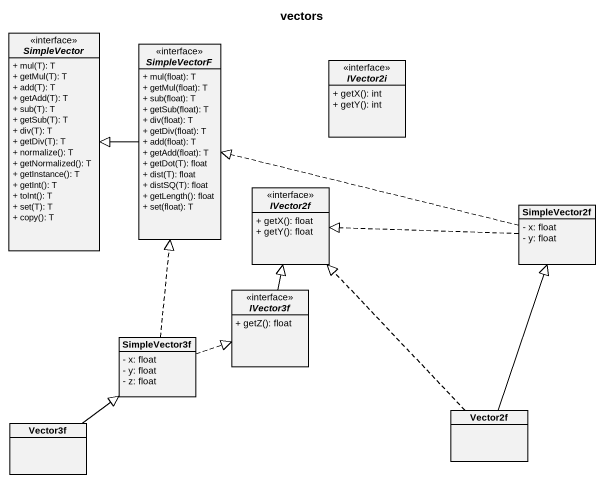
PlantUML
@startuml
title vectors
hide circle
hide empty members
skinparam classAttributeIconSize 0
interface SimpleVector {
  + mul(T): T
  + getMul(T): T
  + add(T): T
  + getAdd(T): T
  + sub(T): T
  + getSub(T): T
  + div(T): T
  + getDiv(T): T
  + normalize(): T
  + getNormalized(): T
  + getInstance(): T
  + getInt(): T
  + toInt(): T
  + set(T): T
  + copy(): T
}
interface SimpleVectorF {
  + mul(float): T
  + getMul(float): T
  + sub(float): T
  + getSub(float): T
  + div(float): T
  + getDiv(float): T
  + add(float): T
  + getAdd(float): T
  + getDot(T): float
  + dist(T): float
  + distSQ(T): float
  + getLength(): float
  + set(float): T
}
interface IVector2i {
  + getX(): int
  + getY(): int
}
interface IVector2f {
  + getX(): float
  + getY(): float
}
class SimpleVector2f {
  - x: float
  - y: float
}
interface IVector3f {
  + getZ(): float
}
class SimpleVector3f {
  - x: float
  - y: float
  - z: float
}
class Vector2f
class Vector3f
SimpleVectorF -left-|> SimpleVector
SimpleVector2f .left.|> SimpleVectorF
SimpleVector2f .left.|> IVector2f
IVector3f -up-|> IVector2f
SimpleVector3f .up.|> SimpleVectorF
SimpleVector3f .right.|> IVector3f
Vector2f .up.|> IVector2f
Vector2f -up-|> SimpleVector2f
Vector3f -up-|> SimpleVector3f
@enduml
